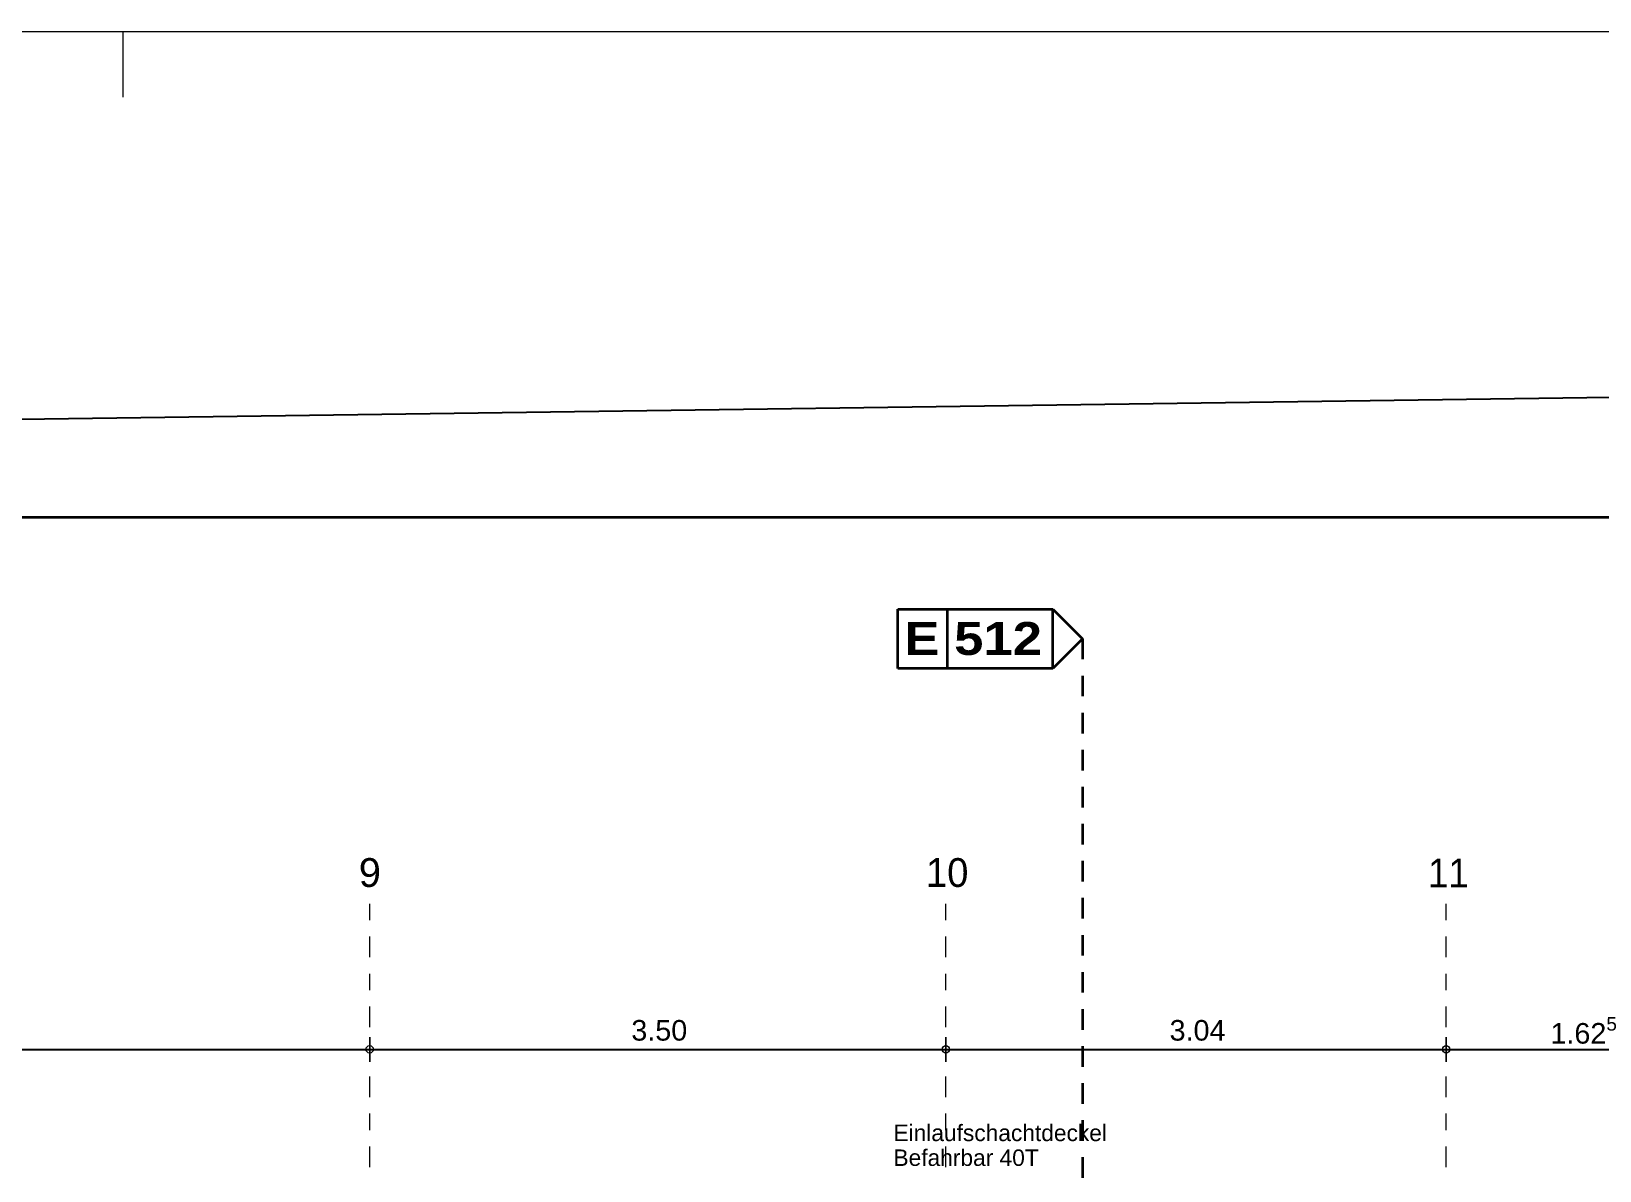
# Model space of a CAD drawing. Header units: metres. Extents: x -117 to -12, y 122 to 163.
# Drawn here: x -33.6 to -24.07, y 152.19 to 159.11 of the extents above; entities that cross this region are included whole.
import ezdxf

# ---------------------------------------------------------------- set-up
doc = ezdxf.new("R2010")
doc.units = ezdxf.units.M
doc.header["$PDMODE"] = 65
for name, pattern in [('AUSGEZOGEN', [0]), ('GETRENNT2_S10', [0.255, 0.125, -0.065, 0, -0.065]), ('STRICHLINIE_S4', [0.165, 0.125, -0.04])]:
    doc.linetypes.add(name, pattern=pattern)
for name, color, linetype, lineweight in [('XR$1$Bauachsen_grob', 7, 'GETRENNT2_S10', 13), ('XR$1$Parzelle', 117, 'AUSGEZOGEN', 35), ('XR$1$Plankopf', 7, 'AUSGEZOGEN', 13), ('XR$1$Sanitaer_Text', 250, 'AUSGEZOGEN', 18), ('XR$1$Schnittbegrenzung', 7, 'AUSGEZOGEN', 13), ('XR$1$Strasse__Wege', 117, 'AUSGEZOGEN', 25), ('XR$1$Werkplan-_Ausfuehrungsmasse', 7, 'AUSGEZOGEN', 13)]:
    doc.layers.add(name, color=color, linetype=linetype, lineweight=lineweight)
doc.styles.add('ARIAL', font='ARIAL.TTF')
doc.styles.add('Arial_Black', font='ariblk.ttf')
doc.dimstyles.new('_DIMSTYLE_18', dxfattribs={"dimtxt": 0.125, "dimasz": 0.15, "dimexe": 0, "dimexo": 1e-06, "dimgap": 0.0625, "dimtad": 2, "dimrnd": 0.005, "dimzin": 4, "dimdsep": 46, "dimtxsty": 'ARIAL', "dimblk1": 'ALL_ML_KREIS', "dimblk2": 'ALL_ML_KREIS', "dimsah": 1, "dimcen": 0, "dimse1": 1, "dimse2": 1, "dimclrd": 256, "dimclre": 256, "dimclrt": 256, "dimadec": 0, "dimazin": 0, "dimtfac": 1, "dimtdec": 0, "dimtix": 1, "dimtmove": 2, "dimatfit": 3, "dimfxl": 0, "dimtzin": 0, "dimlwd": 0, "dimlwe": -1, "dimarcsym": 0})
doc.dimstyles.new('_DIMSTYLE_19', dxfattribs={"dimtxt": 0.125, "dimasz": 0.15, "dimexe": 0, "dimexo": 1e-06, "dimgap": 0.0625, "dimtad": 2, "dimdec": 3, "dimrnd": 0.005, "dimzin": 4, "dimdsep": 46, "dimtxsty": 'ARIAL', "dimblk1": 'ALL_ML_KREIS', "dimblk2": 'ALL_ML_KREIS', "dimsah": 1, "dimcen": 0, "dimse1": 1, "dimse2": 1, "dimclrd": 256, "dimclre": 256, "dimclrt": 256, "dimadec": 0, "dimazin": 0, "dimtfac": 1, "dimtdec": 0, "dimtix": 1, "dimtmove": 2, "dimatfit": 3, "dimfxl": 0, "dimtzin": 0, "dimlwd": 0, "dimlwe": -1, "dimarcsym": 0})

# ---------------------------------------------------------------- blocks, each defined once
blk = doc.blocks.new('ALL_ML_KREIS')
at = {"color": 0, "linetype": 'ByBlock', "lineweight": -2}
for p, q in [((-1, 0), (0.5, 0)), ((0, -0.5), (0, 0.5))]:
    blk.add_line(p, q, dxfattribs=at)
blk.add_circle((0, 0), 0.15, dxfattribs=at)
blk = doc.blocks.new('*D69')
at = {"layer": 'DEFPOINTS'}
for p in [(-37.2631, 153.848), (-31.5431, 153.848), (-37.2631, 152.928)]:
    blk.add_point(p, dxfattribs=at)
at = {"layer": 'XR$1$Werkplan-_Ausfuehrungsmasse', "lineweight": -2}
blk.add_line((-37.2631, 152.928), (-31.5431, 152.928), dxfattribs=at)
at = {"layer": 'XR$1$Werkplan-_Ausfuehrungsmasse', "xscale": 0.15, "yscale": 0.15, "zscale": 0.15, "rotation": 180}
blk.add_blockref('ALL_ML_KREIS', (-37.2631, 152.928), dxfattribs=at)
at = {"layer": 'XR$1$Werkplan-_Ausfuehrungsmasse', "xscale": 0.15, "yscale": 0.15, "zscale": 0.15}
blk.add_blockref('ALL_ML_KREIS', (-31.5431, 152.928), dxfattribs=at)
at = {"layer": 'XR$1$Werkplan-_Ausfuehrungsmasse', "insert": (-34.3934, 153.0427), "char_height": 0.125, "width": 0.5, "attachment_point": 5, "style": 'ARIAL'}
blk.add_mtext('\\A1;{\\A1;{5.72\\H0.082500;\\S^ ;}}', dxfattribs=at)
blk = doc.blocks.new('*D70')
at = {"layer": 'DEFPOINTS'}
for p in [(-31.5431, 153.848), (-28.0431, 153.848), (-31.5431, 152.928)]:
    blk.add_point(p, dxfattribs=at)
at = {"layer": 'XR$1$Werkplan-_Ausfuehrungsmasse', "lineweight": -2}
blk.add_line((-31.5431, 152.928), (-28.0431, 152.928), dxfattribs=at)
at = {"layer": 'XR$1$Werkplan-_Ausfuehrungsmasse', "xscale": 0.15, "yscale": 0.15, "zscale": 0.15, "rotation": 180}
blk.add_blockref('ALL_ML_KREIS', (-31.5431, 152.928), dxfattribs=at)
at = {"layer": 'XR$1$Werkplan-_Ausfuehrungsmasse', "xscale": 0.15, "yscale": 0.15, "zscale": 0.15}
blk.add_blockref('ALL_ML_KREIS', (-28.0431, 152.928), dxfattribs=at)
at = {"layer": 'XR$1$Werkplan-_Ausfuehrungsmasse', "insert": (-29.7839, 153.0428), "char_height": 0.125, "width": 0.5, "attachment_point": 5, "style": 'ARIAL'}
blk.add_mtext('\\A1;{\\A1;{3.50\\H0.082500;\\S^ ;}}', dxfattribs=at)
blk = doc.blocks.new('*D71')
at = {"layer": 'DEFPOINTS'}
for p in [(-28.0431, 153.848), (-25.0041, 153.848), (-28.0431, 152.928)]:
    blk.add_point(p, dxfattribs=at)
at = {"layer": 'XR$1$Werkplan-_Ausfuehrungsmasse', "lineweight": -2}
blk.add_line((-28.0431, 152.928), (-25.0041, 152.928), dxfattribs=at)
at = {"layer": 'XR$1$Werkplan-_Ausfuehrungsmasse', "xscale": 0.15, "yscale": 0.15, "zscale": 0.15, "rotation": 180}
blk.add_blockref('ALL_ML_KREIS', (-28.0431, 152.928), dxfattribs=at)
at = {"layer": 'XR$1$Werkplan-_Ausfuehrungsmasse', "xscale": 0.15, "yscale": 0.15, "zscale": 0.15}
blk.add_blockref('ALL_ML_KREIS', (-25.0041, 152.928), dxfattribs=at)
at = {"layer": 'XR$1$Werkplan-_Ausfuehrungsmasse', "insert": (-26.5143, 153.0428), "char_height": 0.125, "width": 0.5, "attachment_point": 5, "style": 'ARIAL'}
blk.add_mtext('\\A1;{\\A1;{3.04\\H0.082500;\\S^ ;}}', dxfattribs=at)
blk = doc.blocks.new('*D72')
at = {"layer": 'DEFPOINTS'}
for p in [(-25.0041, 153.848), (-23.3771, 153.848), (-25.0041, 152.928)]:
    blk.add_point(p, dxfattribs=at)
at = {"layer": 'XR$1$Werkplan-_Ausfuehrungsmasse', "lineweight": -2}
blk.add_line((-25.0041, 152.928), (-23.3771, 152.928), dxfattribs=at)
at = {"layer": 'XR$1$Werkplan-_Ausfuehrungsmasse', "xscale": 0.15, "yscale": 0.15, "zscale": 0.15, "rotation": 180}
blk.add_blockref('ALL_ML_KREIS', (-25.0041, 152.928), dxfattribs=at)
at = {"layer": 'XR$1$Werkplan-_Ausfuehrungsmasse', "xscale": 0.15, "yscale": 0.15, "zscale": 0.15}
blk.add_blockref('ALL_ML_KREIS', (-23.3771, 152.928), dxfattribs=at)
at = {"layer": 'XR$1$Werkplan-_Ausfuehrungsmasse', "insert": (-24.1688, 153.0427), "char_height": 0.125, "width": 0.625, "attachment_point": 5, "style": 'ARIAL'}
blk.add_mtext('\\A1;{\\A1;{1.62\\H0.082500;\\S5^ ;}}', dxfattribs=at)
blk = doc.blocks.new('COMPLEXOBJECT_19')
at = {"layer": 'XR$1$Parzelle', "color": 7}
blk.add_line((-13.2338, 156.158), (-99.026, 156.158), dxfattribs=at)
blk = doc.blocks.new('COMPLEXOBJECT_20')
at = {"layer": 'XR$1$Bauachsen_grob', "color": 8}
for p, q in [((-31.5431, 126.7126), (-31.5431, 153.848)), ((-28.0431, 126.7126), (-28.0431, 153.848)), ((-25.0041, 126.7126), (-25.0041, 153.848))]:
    blk.add_line(p, q, dxfattribs=at)
at = {"layer": 'XR$1$Bauachsen_grob', "color": 8, "linetype": 'AUSGEZOGEN', "lineweight": 13, "char_height": 0.175, "attachment_point": 9, "style": 'ARIAL'}
for s, insert, width in [('\\W0.99;9', (-31.4746, 153.9122), 0.223735), ('\\W0.95;10', (-27.906, 153.9122), 0.357551), ('\\W0.91;11', (-24.867, 153.9122), 0.35382)]:
    blk.add_mtext(s, dxfattribs=dict(at, insert=insert, width=width))
blk = doc.blocks.new('COMPLEXOBJECT_37')
at = {"layer": 'XR$1$Schnittbegrenzung', "color": 12, "lineweight": 35}
for p, q in [((-28.335, 155.6026), (-27.3931, 155.6026)), ((-28.335, 155.2426), (-28.335, 155.6026)), ((-28.033, 155.2426), (-28.033, 155.6026)), ((-27.3931, 155.6026), (-27.2131, 155.4226)), ((-27.3931, 155.2426), (-27.3931, 155.6026)), ((-27.2131, 155.4226), (-27.3931, 155.2426)), ((-27.3931, 155.2426), (-28.335, 155.2426)), ((-27.3931, 155.2426), (-28.335, 155.2426))]:
    blk.add_line(p, q, dxfattribs=at)
at = {"layer": 'XR$1$Schnittbegrenzung', "color": 12, "linetype": 'STRICHLINIE_S4', "lineweight": 35}
blk.add_line((-27.2131, 155.4226), (-27.2131, 124.692), dxfattribs=at)
at = {"layer": 'XR$1$Schnittbegrenzung', "color": 12, "lineweight": 35, "insert": (-28.295, 155.4226), "char_height": 0.2, "width": 0.956667, "attachment_point": 4, "style": 'Arial_Black'}
blk.add_mtext('E\\~512', dxfattribs=at)

msp = doc.modelspace()

# ---------------------------------------------------------------- linework, layer by layer
at = {"layer": 'XR$1$Plankopf'}
for p, q in [((-117.0433, 159.1121), (-12.0433, 159.1121)), ((-33.0433, 159.1121), (-33.0433, 158.7121))]:
    msp.add_line(p, q, dxfattribs=at)
at = {"layer": 'XR$1$Strasse__Wege', "color": 7}
msp.add_line((-23.7658, 156.8916), (-43.9273, 156.6131), dxfattribs=at)

# ---------------------------------------------------------------- block references
at = {"layer": 'XR$1$Bauachsen_grob', "color": 8, "linetype": 'AUSGEZOGEN', "lineweight": 13}
msp.add_blockref('COMPLEXOBJECT_20', (0, 0), dxfattribs=at)
at = {"layer": 'XR$1$Parzelle', "color": 7}
msp.add_blockref('COMPLEXOBJECT_19', (0, 0), dxfattribs=at)
at = {"layer": 'XR$1$Schnittbegrenzung', "color": 12, "linetype": 'STRICHLINIE_S4', "lineweight": 35}
msp.add_blockref('COMPLEXOBJECT_37', (0, 0), dxfattribs=at)

# ---------------------------------------------------------------- texts
at = {"layer": 'XR$1$Sanitaer_Text', "color": 172, "insert": (-28.3614, 152.4705), "char_height": 0.1, "width": 1.354214, "attachment_point": 1, "line_spacing_factor": 0.903614, "style": 'ARIAL'}
msp.add_mtext('{\\fArial|i0|b0;\\H0.100000;\\W0.988274;\\C172;Einlaufschachtdeckel}\\P{\\fArial|i0|b0;\\H0.100000;\\W0.988274;\\C172;Befahrbar 40T}\\P', dxfattribs=at)

# ---------------------------------------------------------------- dimensions: what is measured, and where the dimension line sits
at = {"layer": 'XR$1$Werkplan-_Ausfuehrungsmasse'}
for base, p1, p2, dimstyle, picture, middle in [((-31.5431, 152.928), (-37.2631, 153.848), (-31.5431, 153.848), '_DIMSTYLE_18', '*D69', (-34.3934, 153.0427)), ((-28.0431, 152.928), (-31.5431, 153.848), (-28.0431, 153.848), '_DIMSTYLE_18', '*D70', (-29.7839, 153.0428)), ((-25.0041, 152.928), (-28.0431, 153.848), (-25.0041, 153.848), '_DIMSTYLE_18', '*D71', (-26.5143, 153.0428)), ((-23.3771, 152.928), (-25.0041, 153.848), (-23.3771, 153.848), '_DIMSTYLE_19', '*D72', (-24.1688, 153.0427))]:
    dim = msp.add_linear_dim(base=base, p1=p1, p2=p2, dimstyle=dimstyle, override={"dimpost": '<>', "dimclrd": 256, "dimclre": 256, "dimclrt": 256, "dimlwd": 0, "dimlwe": 65535}, dxfattribs=at)
    dim.commit()
    dim.dimension.update_dxf_attribs({"geometry": picture, "text_midpoint": middle, "dimtype": 160})

doc.saveas('drawing.dxf')
